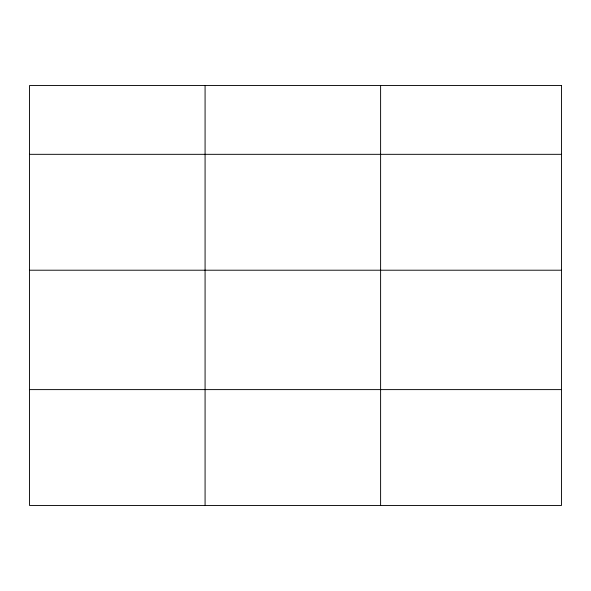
<?xml version="1.0" encoding="UTF-8"?>
<svg xmlns="http://www.w3.org/2000/svg" width="591" height="591" viewBox="0 0 591 591"><rect width="100%" height="100%" fill="white"/><g stroke="black" fill="none" stroke-linecap="round" stroke-linejoin="round"><path stroke-width="0.89" d="M29.55 154.325L561.45 154.325M29.55 270.213L561.45 270.213M29.55 389.609L561.45 389.609M380.604 85.503L380.604 505.497M205.077 85.503L205.077 505.497M561.45 85.503L29.55 85.503L29.55 505.497L561.45 505.497L561.45 85.503"/></g></svg>
